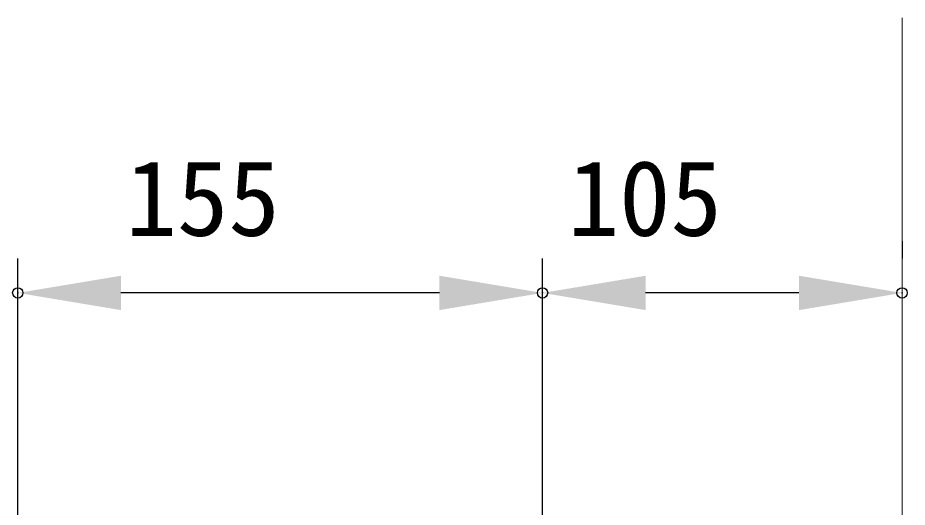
# Model space of a CAD drawing. Units: millimetres, scale not verified. Extents: x -203 to 203, y -143 to 143.
# Drawn here: x -103.28 to -77.39, y 6.77 to 21 of the extents above; entities that cross this region are included whole.
import ezdxf
from ezdxf.enums import TextEntityAlignment as Align

# ---------------------------------------------------------------- set-up
doc = ezdxf.new("R2010")
doc.units = ezdxf.units.MM
doc.header["$LTSCALE"] = 0.5
doc.header["$PDMODE"] = 32
doc.header["$PDSIZE"] = 0.3
doc.layers.add('0-1_DIMENSION_LINES$02_DIMENSI', color=1, linetype='Continuous', lineweight=25)
doc.layers.add('0-3_DIMENSION_LINES$03_LINES', color=7, linetype='Continuous', lineweight=18)
doc.layers.add('0-2_DEFPOINTS', color=7, linetype='Continuous')
doc.styles.add('ＭＳ ゴシック', font='')
doc.styles.get('ＭＳ ゴシック').set_extended_font_data('MS Gothic')

# ---------------------------------------------------------------- blocks, each defined once
blk = doc.blocks.new('D13')
at = {"layer": '0-1_DIMENSION_LINES$02_DIMENSI', "color": 7}
for p, q in [((264.92, 326), (264.92, 325)), ((243.996, 304.199), (243.996, 325)), ((258.92, 323), (249.995, 323))]:
    blk.add_line(p, q, dxfattribs=at)
for points in [[(249.995, 324), (249.995, 322), (243.996, 323)], [(258.92, 322), (258.92, 324), (264.92, 323)]]:
    blk.add_solid(points, dxfattribs=at)
at = {"layer": '0-2_DEFPOINTS'}
for p in [(243.996, 323), (264.92, 323), (243.996, 301.199)]:
    blk.add_point(p, dxfattribs=at)
at = {"layer": '0-1_DIMENSION_LINES$02_DIMENSI', "color": 7, "style": 'ＭＳ ゴシック'}
blk.add_text('105', height=4.399, dxfattribs=at).set_placement((245.458, 325), align=Align.BOTTOM_LEFT)
blk = doc.blocks.new('D17')
at = {"layer": '0-1_DIMENSION_LINES$02_DIMENSI', "color": 7}
for p, q in [((213.45, 256.65), (213.45, 325)), ((243.996, 304.199), (243.996, 325)), ((237.996, 323), (219.45, 323))]:
    blk.add_line(p, q, dxfattribs=at)
for points in [[(219.45, 324), (219.45, 322), (213.45, 323)], [(237.996, 322), (237.996, 324), (243.996, 323)]]:
    blk.add_solid(points, dxfattribs=at)
at = {"layer": '0-2_DEFPOINTS'}
blk.add_point((213.45, 323), dxfattribs=at)
at = {"layer": '0-1_DIMENSION_LINES$02_DIMENSI', "color": 7, "style": 'ＭＳ ゴシック'}
blk.add_text('155', height=4.399, dxfattribs=at).set_placement((219.723, 325), align=Align.BOTTOM_LEFT)

msp = doc.modelspace()

# ---------------------------------------------------------------- linework, layer by layer
at = {"layer": '0-3_DIMENSION_LINES$03_LINES'}
msp.add_line((-77.54, 21), (-77.54, -94), dxfattribs=at)

# ---------------------------------------------------------------- block references
at = {"layer": '0-1_DIMENSION_LINES$02_DIMENSI', "xscale": 0.5, "yscale": 0.5}
for name in ['D13', 'D17']:
    msp.add_blockref(name, (-210, -148.5), dxfattribs=at)

doc.saveas('drawing.dxf')
